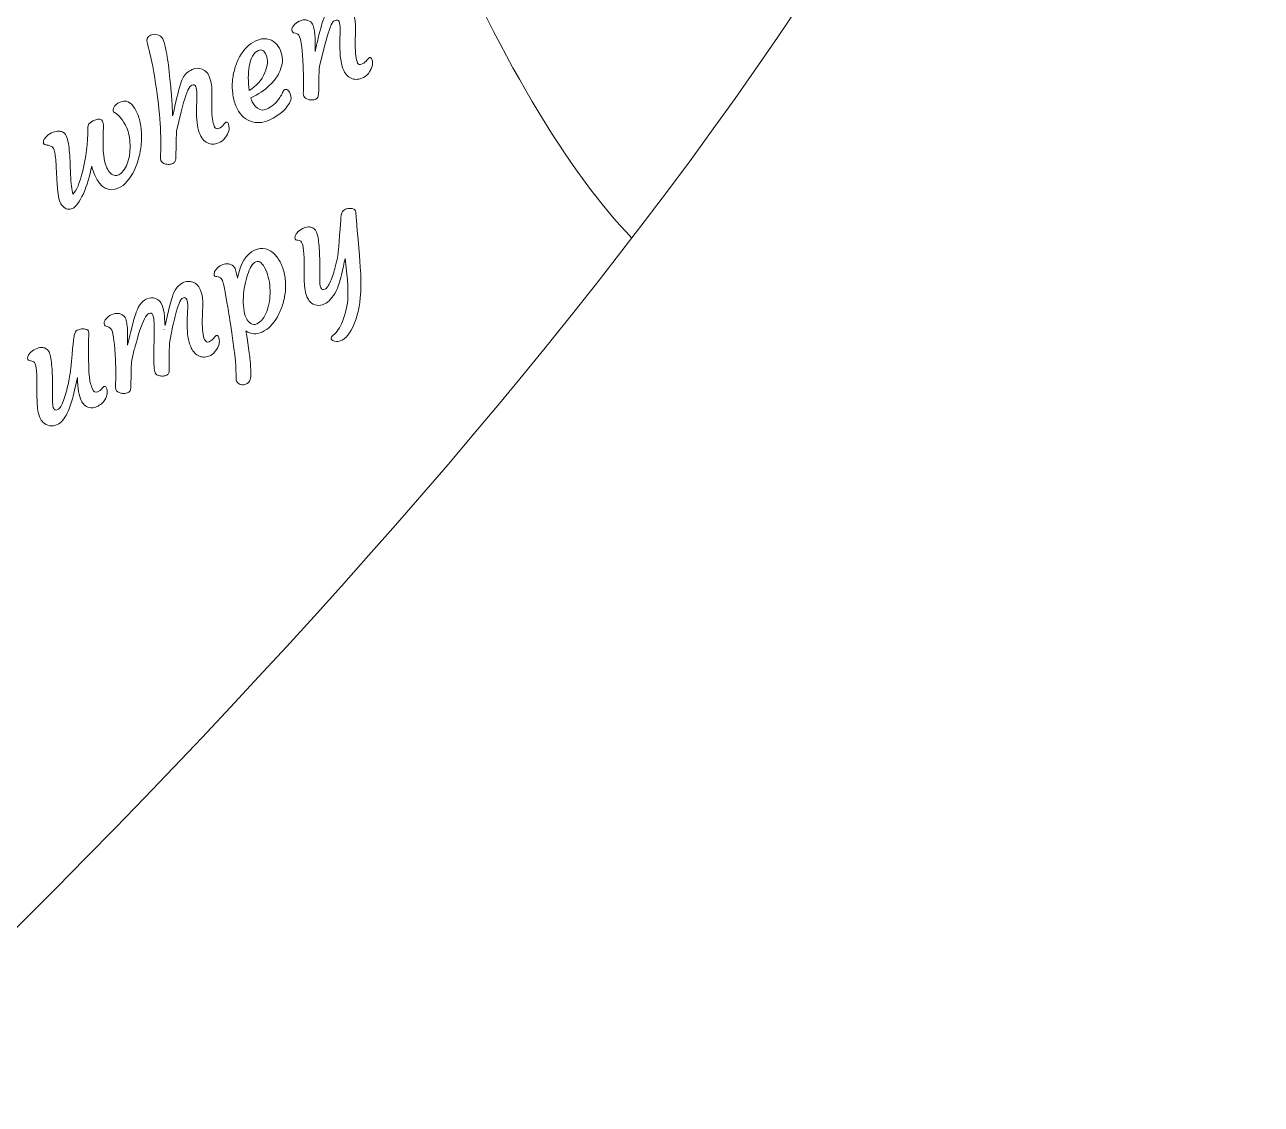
# Model space of a CAD drawing. Header units: inches. Extents: x -160 to 752, y 28 to 782.
# Drawn here: x 593.1 to 751.5, y 253.3 to 391.7 of the extents above; entities that cross this region are included whole.
import ezdxf

# ---------------------------------------------------------------- set-up
doc = ezdxf.new("R2010")
doc.units = ezdxf.units.IN
doc.header["$MEASUREMENT"] = 0
doc.layers.add('_U+0421_U+043B_U+043E_U+0439 1', color=7, linetype='Continuous')

# ---------------------------------------------------------------- blocks, each defined once
blk = doc.blocks.new('block 2')
at = {"layer": '_U+0421_U+043B_U+043E_U+0439 1', "color": 12, "lineweight": 9, "true_color": 0xe30513}
for points, knots in [([(305.09, 27.81), (184.24, 132.09), (55.29, 227.61), (-54.65, 344.61), (-130.38, 432.04), (-160.47, 554.53), (-106.38, 659.79), (-61.65, 746.82), (0.67, 769.94), (55.4, 761.15), (152.47, 745.58), (244.36, 626.03), (305, 559.17), (383.27, 640.56), (469.58, 781.89), (597.36, 753.44), (657.3, 740.1), (700.3, 699.79), (723.45, 645.65), (746.6, 591.54), (751.52, 539.49), (735.49, 482.62), (690.02, 321.27), (429.51, 136.47), (305.09, 27.81), (305.09, 27.81), (305.09, 27.81), (305.09, 27.81)], [0, 0, 0, 0, 1, 1, 1, 2, 2, 2, 3, 3, 3, 4, 4, 4, 5, 5, 5, 6, 6, 6, 7, 7, 7, 8, 8, 8, 9, 9, 9, 9]), ([(670.88, 364.34), (655.01, 380.54), (632.57, 427.43), (627.62, 477.67), (622.67, 527.9), (621.34, 580.31), (602.67, 628.66), (589.88, 661.76), (568.4, 688.48), (543.29, 712.94), (541.66, 711.85), (541.26, 708.78), (541.34, 708.11), (541.8, 704.21), (541.67, 700.71), (541.67, 697.3), (541.49, 692.71), (539.04, 688.35), (534.61, 686.78), (530.95, 685.48), (528.52, 686.5), (527.18, 688.24), (524.79, 691.33), (526.96, 699.99), (527.97, 703.86), (522.78, 702.35), (514.64, 698.89), (511.71, 703.18), (510.34, 705.19), (510.19, 707.53), (510.99, 709.72), (511.79, 711.92), (513.07, 713.55), (515.07, 714.76), (519.19, 717.24), (526.43, 717.48), (531.32, 717.21), (532.9, 717.12), (535.12, 718.53), (535.98, 719.89), (526.65, 728.66), (516.26, 737.13), (506.63, 745.69)], [0, 0, 0, 0, 1, 1, 1, 2, 2, 2, 3, 3, 3, 4, 4, 4, 5, 5, 5, 6, 6, 6, 7, 7, 7, 8, 8, 8, 9, 9, 9, 10, 10, 10, 11, 11, 11, 12, 12, 12, 13, 13, 13, 14, 14, 14, 14]), ([(734.6, 615.17), (715.07, 606.43), (695.54, 597.69), (677.91, 587.38), (678.45, 585.5), (680.71, 584.45), (681.37, 584.32), (685.22, 583.56), (688.52, 582.36), (691.76, 581.32), (696.07, 579.73), (699.46, 576.06), (699.6, 571.37), (699.72, 567.49), (698, 565.49), (695.93, 564.74), (692.26, 563.42), (684.68, 568.14), (681.31, 570.29), (681.15, 564.89), (681.95, 556.08), (676.96, 554.61), (674.63, 553.93), (672.36, 554.5), (670.52, 555.94), (668.67, 557.37), (667.5, 559.08), (666.97, 561.37), (665.87, 566.05), (667.87, 573.01), (669.63, 577.58), (670.2, 579.05), (670.01, 580.87), (668.99, 582.1), (655.04, 573.1), (642.52, 562.61), (632.67, 550.23), (610.05, 521.8), (601.03, 481.69), (582.53, 450.13), (581.07, 450.78), (580.09, 452.32), (579.94, 453.89), (579.48, 458.76), (578.17, 465.89), (575.1, 469.59), (573.61, 471.4), (571.79, 472.41), (569.51, 472.87), (567.22, 473.34), (564.93, 472.84), (563.15, 471.19), (559.34, 467.65), (563.97, 460.12), (566.24, 455.22), (562.27, 455.64), (553.38, 456.48), (550.68, 453.66), (549.16, 452.08), (548.51, 449.52), (550.34, 446.1), (552.56, 441.96), (557.24, 440.18), (561.8, 440.68), (565.17, 441.19), (568.65, 441.59), (572.44, 442.63), (573.09, 442.81), (575.4, 442.79), (576.72, 441.35), (555.97, 411.27), (524.71, 390.15), (493.44, 369.02)], [0, 0, 0, 0, 1, 1, 1, 2, 2, 2, 3, 3, 3, 4, 4, 4, 5, 5, 5, 6, 6, 6, 7, 7, 7, 8, 8, 8, 9, 9, 9, 10, 10, 10, 11, 11, 11, 12, 12, 12, 13, 13, 13, 14, 14, 14, 15, 15, 15, 16, 16, 16, 17, 17, 17, 18, 18, 18, 19, 19, 19, 20, 20, 20, 21, 21, 21, 22, 22, 22, 23, 23, 23, 24, 24, 24, 24])]:
    blk.add_open_spline(points, degree=3, knots=knots, dxfattribs=at)
at = {"layer": '_U+0421_U+043B_U+043E_U+0439 1', "lineweight": 0}
for points, knots in [([(632.75, 392.17), (632.57, 392.09), (632.4, 391.8), (632.22, 391.31), (632.05, 390.82), (631.9, 390.37), (631.78, 389.98), (631.78, 389.98), (631.45, 388.76), (631.45, 388.76), (631.45, 388.76), (630.84, 386.3), (630.84, 386.3), (630.79, 385.51), (630.77, 384.87), (630.77, 384.36), (630.77, 384.36), (630.75, 383.14), (630.75, 383.14), (630.74, 382.83), (630.72, 382.61), (630.67, 382.47), (630.63, 382.33), (630.53, 382.22), (630.38, 382.15), (630.22, 382.08), (630.07, 382.04), (629.9, 382.04), (629.73, 382.02), (629.57, 382.04), (629.43, 382.08), (629.13, 382.17), (628.93, 382.32), (628.83, 382.54), (628.79, 382.63), (628.77, 382.82), (628.79, 383.14), (628.79, 383.14), (628.8, 383.99), (628.8, 383.99), (628.81, 384.25), (628.81, 384.57), (628.81, 384.95), (628.81, 384.95), (628.76, 386.36), (628.76, 386.36), (628.67, 388.38), (628.51, 389.64), (628.29, 390.14), (628.17, 390.41), (627.99, 390.56), (627.76, 390.61), (627.76, 390.61), (627.53, 390.65), (627.53, 390.65), (627.45, 390.67), (627.39, 390.72), (627.35, 390.83), (627.3, 390.93), (627.3, 391.04), (627.33, 391.17), (627.37, 391.3), (627.44, 391.42), (627.53, 391.55), (627.73, 391.8), (627.97, 391.99), (628.23, 392.11), (628.49, 392.23), (628.71, 392.29), (628.88, 392.3), (629.05, 392.3), (629.21, 392.28), (629.35, 392.23), (629.65, 392.12), (629.86, 391.96), (629.96, 391.74), (630.06, 391.52), (630.13, 391.28), (630.18, 391.04), (630.22, 390.79), (630.25, 390.53), (630.27, 390.26), (630.29, 390), (630.3, 389.73), (630.31, 389.47), (630.32, 389.21), (630.32, 388.98), (630.32, 388.79), (630.32, 388.79), (630.31, 388.33), (630.31, 388.33), (630.31, 388.22), (630.31, 388.19), (630.32, 388.23), (630.56, 389.41), (630.72, 390.18), (630.81, 390.52), (630.81, 390.52), (631.09, 391.53), (631.09, 391.53), (631.3, 392.25), (631.49, 392.75), (631.67, 393.03), (632.03, 393.62), (632.36, 393.97), (632.66, 394.1), (632.95, 394.24), (633.22, 394.31), (633.45, 394.33), (633.69, 394.35), (633.91, 394.32), (634.13, 394.25), (634.58, 394.09), (634.91, 393.79), (635.12, 393.33), (635.32, 392.88), (635.43, 392.35), (635.45, 391.76), (635.46, 391.17), (635.47, 390.68), (635.45, 390.3), (635.44, 389.92), (635.43, 389.54), (635.44, 389.16), (635.44, 388), (635.54, 387.2), (635.74, 386.76), (635.83, 386.56), (636.03, 386.53), (636.34, 386.67), (636.59, 386.78), (636.79, 386.93), (636.94, 387.13), (637.09, 387.32), (637.2, 387.43), (637.25, 387.46), (637.37, 387.51), (637.46, 387.48), (637.52, 387.36), (637.75, 386.84), (637.68, 386.29), (637.31, 385.71), (637.06, 385.31), (636.79, 385.05), (636.5, 384.91), (636.2, 384.78), (635.94, 384.7), (635.72, 384.68), (635.5, 384.65), (635.28, 384.68), (635.07, 384.75), (634.59, 384.9), (634.22, 385.25), (633.97, 385.8), (633.67, 386.47), (633.5, 387.41), (633.47, 388.61), (633.47, 389.44), (633.47, 390), (633.49, 390.32), (633.49, 390.32), (633.5, 391.07), (633.5, 391.07), (633.51, 391.52), (633.47, 391.85), (633.37, 392.07), (633.28, 392.28), (633.07, 392.32), (632.75, 392.17), (632.75, 392.17), (632.75, 392.17), (632.75, 392.17)], [0, 0, 0, 0, 1, 1, 1, 2, 2, 2, 3, 3, 3, 4, 4, 4, 5, 5, 5, 6, 6, 6, 7, 7, 7, 8, 8, 8, 9, 9, 9, 10, 10, 10, 11, 11, 11, 12, 12, 12, 13, 13, 13, 14, 14, 14, 15, 15, 15, 16, 16, 16, 17, 17, 17, 18, 18, 18, 19, 19, 19, 20, 20, 20, 21, 21, 21, 22, 22, 22, 23, 23, 23, 24, 24, 24, 25, 25, 25, 26, 26, 26, 27, 27, 27, 28, 28, 28, 29, 29, 29, 30, 30, 30, 31, 31, 31, 32, 32, 32, 33, 33, 33, 34, 34, 34, 35, 35, 35, 36, 36, 36, 37, 37, 37, 38, 38, 38, 39, 39, 39, 40, 40, 40, 41, 41, 41, 42, 42, 42, 43, 43, 43, 44, 44, 44, 45, 45, 45, 46, 46, 46, 47, 47, 47, 48, 48, 48, 49, 49, 49, 50, 50, 50, 51, 51, 51, 52, 52, 52, 53, 53, 53, 54, 54, 54, 55, 55, 55, 56, 56, 56, 57, 57, 57, 57]), ([(614.49, 383.94), (614.17, 383.79), (613.82, 383.05), (613.44, 381.7), (613.44, 381.7), (613.12, 380.49), (613.12, 380.49), (613.12, 380.49), (612.54, 378.05), (612.54, 378.05), (612.5, 377.26), (612.47, 376.61), (612.47, 376.1), (612.47, 376.1), (612.46, 374.88), (612.46, 374.88), (612.45, 374.58), (612.42, 374.36), (612.38, 374.21), (612.33, 374.07), (612.23, 373.97), (612.08, 373.9), (611.93, 373.83), (611.77, 373.79), (611.6, 373.78), (611.43, 373.77), (611.28, 373.79), (611.13, 373.82), (610.83, 373.91), (610.63, 374.06), (610.53, 374.28), (610.49, 374.37), (610.48, 374.57), (610.48, 374.88), (610.48, 374.88), (610.51, 375.74), (610.51, 375.74), (610.59, 378.46), (610.29, 381.73), (609.63, 385.55), (609.39, 386.96), (609.11, 388.2), (608.8, 389.27), (608.64, 389.79), (608.77, 390.14), (609.18, 390.33), (609.45, 390.44), (609.7, 390.48), (609.93, 390.43), (610.38, 390.33), (610.66, 390.14), (610.78, 389.85), (610.89, 389.56), (611, 389.22), (611.09, 388.84), (611.18, 388.46), (611.26, 388.03), (611.33, 387.57), (611.41, 387.1), (611.48, 386.61), (611.55, 386.09), (611.7, 384.76), (611.79, 383.79), (611.84, 383.19), (611.97, 381.37), (612.03, 380.3), (612.02, 379.98), (612.06, 380.12), (612.11, 380.31), (612.17, 380.55), (612.6, 382.42), (612.87, 383.54), (613, 383.92), (613.13, 384.3), (613.25, 384.6), (613.36, 384.82), (613.58, 385.31), (613.97, 385.67), (614.53, 385.93), (614.99, 386.13), (615.42, 386.15), (615.84, 385.97), (616.24, 385.79), (616.51, 385.52), (616.67, 385.17), (616.83, 384.82), (616.93, 384.49), (616.98, 384.17), (617.03, 383.86), (617.06, 383.53), (617.07, 383.18), (617.08, 382.84), (617.08, 382.48), (617.07, 382.11), (617.07, 382.11), (617.05, 381), (617.05, 381), (617.06, 379.89), (617.16, 379.12), (617.37, 378.68), (617.51, 378.36), (617.71, 378.26), (617.96, 378.38), (618.2, 378.49), (618.4, 378.64), (618.55, 378.83), (618.7, 379.03), (618.81, 379.14), (618.87, 379.17), (618.99, 379.22), (619.08, 379.19), (619.14, 379.06), (619.37, 378.55), (619.3, 378), (618.94, 377.42), (618.68, 377.02), (618.41, 376.75), (618.11, 376.62), (617.82, 376.49), (617.56, 376.41), (617.34, 376.38), (617.12, 376.35), (616.9, 376.38), (616.69, 376.45), (616.2, 376.6), (615.83, 376.99), (615.55, 377.59), (615.26, 378.25), (615.1, 379.17), (615.08, 380.35), (615.08, 380.35), (615.12, 382.77), (615.12, 382.77), (615.13, 383.23), (615.09, 383.56), (614.99, 383.77), (614.89, 383.99), (614.73, 384.04), (614.49, 383.94), (614.49, 383.94), (614.49, 383.94), (614.49, 383.94)], [0, 0, 0, 0, 1, 1, 1, 2, 2, 2, 3, 3, 3, 4, 4, 4, 5, 5, 5, 6, 6, 6, 7, 7, 7, 8, 8, 8, 9, 9, 9, 10, 10, 10, 11, 11, 11, 12, 12, 12, 13, 13, 13, 14, 14, 14, 15, 15, 15, 16, 16, 16, 17, 17, 17, 18, 18, 18, 19, 19, 19, 20, 20, 20, 21, 21, 21, 22, 22, 22, 23, 23, 23, 24, 24, 24, 25, 25, 25, 26, 26, 26, 27, 27, 27, 28, 28, 28, 29, 29, 29, 30, 30, 30, 31, 31, 31, 32, 32, 32, 33, 33, 33, 34, 34, 34, 35, 35, 35, 36, 36, 36, 37, 37, 37, 38, 38, 38, 39, 39, 39, 40, 40, 40, 41, 41, 41, 42, 42, 42, 43, 43, 43, 44, 44, 44, 45, 45, 45, 46, 46, 46, 47, 47, 47, 47]), ([(620.13, 381.29), (619.92, 381.8), (619.79, 382.33), (619.73, 382.85), (619.66, 383.38), (619.65, 383.91), (619.7, 384.45), (619.75, 384.99), (619.85, 385.53), (620.01, 386.06), (620.16, 386.59), (620.36, 387.09), (620.62, 387.56), (621.16, 388.55), (621.86, 389.23), (622.71, 389.62), (623.7, 390.06), (624.54, 389.95), (625.24, 389.29), (625.48, 389.06), (625.68, 388.76), (625.85, 388.38), (626.01, 387.99), (626.1, 387.61), (626.11, 387.22), (626.11, 386.84), (626.05, 386.46), (625.92, 386.09), (625.8, 385.71), (625.61, 385.35), (625.37, 384.98), (625.12, 384.62), (624.83, 384.28), (624.5, 383.95), (623.81, 383.29), (623, 382.74), (622.06, 382.31), (622.07, 382.22), (622.11, 382.09), (622.18, 381.92), (622.25, 381.76), (622.35, 381.59), (622.48, 381.41), (622.61, 381.23), (622.76, 381.08), (622.93, 380.97), (623.3, 380.71), (623.67, 380.67), (624.07, 380.85), (624.74, 381.15), (625.3, 381.65), (625.76, 382.33), (625.93, 382.56), (626.05, 382.78), (626.13, 382.99), (626.21, 383.2), (626.3, 383.32), (626.4, 383.37), (626.51, 383.42), (626.63, 383.4), (626.76, 383.31), (626.89, 383.22), (627, 383.09), (627.07, 382.94), (627.21, 382.63), (627.24, 382.33), (627.17, 382.02), (626.77, 380.96), (625.85, 380.11), (624.4, 379.46), (623.55, 379.07), (622.75, 379.02), (622.01, 379.3), (621.17, 379.61), (620.54, 380.28), (620.13, 381.29), (620.13, 381.29), (620.13, 381.29), (620.13, 381.29)], [0, 0, 0, 0, 1, 1, 1, 2, 2, 2, 3, 3, 3, 4, 4, 4, 5, 5, 5, 6, 6, 6, 7, 7, 7, 8, 8, 8, 9, 9, 9, 10, 10, 10, 11, 11, 11, 12, 12, 12, 13, 13, 13, 14, 14, 14, 15, 15, 15, 16, 16, 16, 17, 17, 17, 18, 18, 18, 19, 19, 19, 20, 20, 20, 21, 21, 21, 22, 22, 22, 23, 23, 23, 24, 24, 24, 25, 25, 25, 26, 26, 26, 26]), ([(623.04, 388.38), (622.43, 388.1), (622.03, 387.42), (621.84, 386.33), (621.69, 385.4), (621.7, 384.37), (621.85, 383.26), (622.77, 383.8), (623.44, 384.56), (623.85, 385.54), (624.23, 386.47), (624.28, 387.21), (624.02, 387.79), (623.76, 388.36), (623.44, 388.56), (623.04, 388.38), (623.04, 388.38), (623.04, 388.38), (623.04, 388.38)], [0, 0, 0, 0, 1, 1, 1, 2, 2, 2, 3, 3, 3, 4, 4, 4, 5, 5, 5, 6, 6, 6, 6]), ([(600.6, 370.02), (600.13, 368.97), (599.67, 368.34), (599.22, 368.13), (598.77, 367.93), (598.35, 368.02), (597.97, 368.41), (597.83, 368.54), (597.73, 368.68), (597.67, 368.82), (597.5, 369.19), (597.39, 369.58), (597.35, 369.99), (597.31, 370.4), (597.28, 370.78), (597.26, 371.14), (597.26, 371.14), (597.13, 373.46), (597.13, 373.46), (597.06, 374.4), (596.99, 375.04), (596.91, 375.39), (596.83, 375.73), (596.73, 375.95), (596.59, 376.02), (596.46, 376.1), (596.32, 376.15), (596.18, 376.19), (596.03, 376.23), (595.9, 376.26), (595.77, 376.28), (595.64, 376.3), (595.56, 376.36), (595.51, 376.47), (595.47, 376.57), (595.46, 376.68), (595.51, 376.82), (595.55, 376.94), (595.63, 377.08), (595.73, 377.21), (595.95, 377.47), (596.21, 377.66), (596.51, 377.8), (596.81, 377.93), (597.06, 378.01), (597.25, 378.03), (597.45, 378.04), (597.62, 378.03), (597.78, 377.98), (598.08, 377.89), (598.29, 377.71), (598.41, 377.44), (598.53, 377.17), (598.62, 376.85), (598.68, 376.47), (598.75, 376.09), (598.79, 375.69), (598.83, 375.25), (598.86, 374.81), (598.89, 374.35), (598.9, 373.87), (598.9, 373.87), (598.96, 372.46), (598.96, 372.46), (599.02, 371.32), (599.12, 370.49), (599.26, 369.97), (599.72, 370.41), (600.14, 371.4), (600.52, 372.95), (600.93, 374.65), (601.15, 376.47), (601.18, 378.42), (601.17, 378.66), (601.22, 378.84), (601.32, 378.96), (601.49, 379.15), (601.73, 379.31), (602.05, 379.44), (602.57, 379.65), (602.9, 379.61), (603.05, 379.33), (603.14, 379.15), (603.18, 378.93), (603.18, 378.67), (603.16, 378.4), (603.16, 378.18), (603.15, 378), (603.15, 378), (603.13, 377.16), (603.13, 377.16), (603.07, 375.48), (603.23, 374.21), (603.62, 373.35), (603.89, 372.76), (604.24, 372.42), (604.66, 372.35), (604.78, 372.32), (604.94, 372.35), (605.13, 372.44), (605.32, 372.52), (605.52, 372.69), (605.72, 372.94), (605.92, 373.2), (606.08, 373.5), (606.21, 373.84), (606.34, 374.19), (606.44, 374.57), (606.5, 374.97), (606.57, 375.38), (606.59, 375.8), (606.58, 376.23), (606.56, 377.13), (606.41, 377.87), (606.15, 378.46), (605.7, 379.46), (605.18, 380.11), (604.58, 380.42), (604.39, 380.51), (604.35, 380.71), (604.46, 381), (604.58, 381.31), (604.86, 381.57), (605.32, 381.77), (605.88, 382.03), (606.41, 381.89), (606.9, 381.35), (607.08, 381.14), (607.28, 380.81), (607.5, 380.33), (607.71, 379.86), (607.87, 379.29), (607.96, 378.63), (608.06, 377.97), (608.08, 377.31), (608.04, 376.65), (607.99, 375.98), (607.89, 375.33), (607.72, 374.7), (607.56, 374.07), (607.35, 373.49), (607.09, 372.96), (606.54, 371.84), (605.89, 371.1), (605.13, 370.76), (603.84, 370.18), (602.82, 370.72), (602.07, 372.39), (601.9, 372.77), (601.76, 373.16), (601.67, 373.56), (601.43, 372.25), (601.08, 371.08), (600.6, 370.02), (600.6, 370.02), (600.6, 370.02), (600.6, 370.02)], [0, 0, 0, 0, 1, 1, 1, 2, 2, 2, 3, 3, 3, 4, 4, 4, 5, 5, 5, 6, 6, 6, 7, 7, 7, 8, 8, 8, 9, 9, 9, 10, 10, 10, 11, 11, 11, 12, 12, 12, 13, 13, 13, 14, 14, 14, 15, 15, 15, 16, 16, 16, 17, 17, 17, 18, 18, 18, 19, 19, 19, 20, 20, 20, 21, 21, 21, 22, 22, 22, 23, 23, 23, 24, 24, 24, 25, 25, 25, 26, 26, 26, 27, 27, 27, 28, 28, 28, 29, 29, 29, 30, 30, 30, 31, 31, 31, 32, 32, 32, 33, 33, 33, 34, 34, 34, 35, 35, 35, 36, 36, 36, 37, 37, 37, 38, 38, 38, 39, 39, 39, 40, 40, 40, 41, 41, 41, 42, 42, 42, 43, 43, 43, 44, 44, 44, 45, 45, 45, 46, 46, 46, 47, 47, 47, 48, 48, 48, 49, 49, 49, 50, 50, 50, 51, 51, 51, 52, 52, 52, 52]), ([(629.65, 356.17), (629.5, 356.34), (629.37, 356.54), (629.25, 356.78), (629.14, 357.03), (629.06, 357.32), (629.01, 357.67), (628.96, 358.01), (628.92, 358.37), (628.9, 358.77), (628.89, 359.16), (628.88, 359.56), (628.88, 359.98), (628.88, 359.98), (628.88, 361.23), (628.88, 361.23), (628.88, 362.84), (628.74, 363.74), (628.47, 363.92), (628.35, 363.99), (628.17, 364.04), (627.93, 364.07), (627.85, 364.08), (627.78, 364.13), (627.73, 364.23), (627.69, 364.34), (627.69, 364.45), (627.73, 364.58), (627.77, 364.71), (627.84, 364.84), (627.95, 364.97), (628.17, 365.23), (628.42, 365.43), (628.71, 365.55), (628.99, 365.68), (629.22, 365.75), (629.39, 365.76), (629.57, 365.76), (629.73, 365.74), (629.86, 365.69), (630.14, 365.58), (630.33, 365.42), (630.43, 365.18), (630.54, 364.95), (630.62, 364.67), (630.67, 364.36), (630.72, 364.03), (630.77, 363.68), (630.8, 363.29), (630.83, 362.9), (630.85, 362.49), (630.87, 362.06), (630.89, 360.95), (630.9, 360.21), (630.9, 359.84), (630.9, 359.84), (630.88, 359.03), (630.88, 359.03), (630.88, 358.55), (630.91, 358.22), (630.99, 358.06), (631.06, 357.9), (631.14, 357.8), (631.22, 357.76), (631.3, 357.71), (631.41, 357.72), (631.55, 357.78), (631.68, 357.84), (631.81, 357.97), (631.93, 358.14), (632.05, 358.32), (632.16, 358.54), (632.27, 358.8), (632.39, 359.06), (632.5, 359.35), (632.6, 359.67), (632.7, 359.99), (632.79, 360.32), (632.88, 360.66), (633.11, 361.53), (633.24, 362.25), (633.29, 362.82), (633.49, 365.69), (633.62, 367.19), (633.64, 367.33), (633.72, 367.67), (633.86, 367.88), (634.05, 367.97), (634.25, 368.06), (634.43, 368.11), (634.59, 368.13), (634.75, 368.15), (634.91, 368.15), (635.05, 368.11), (635.36, 368.05), (635.51, 367.89), (635.52, 367.65), (635.52, 367.4), (635.54, 367.06), (635.58, 366.64), (635.92, 362.95), (636.1, 360.64), (636.13, 359.7), (636.16, 358.77), (636.16, 358.01), (636.13, 357.42), (636.1, 356.83), (636.04, 356.22), (635.93, 355.58), (635.82, 354.95), (635.67, 354.35), (635.48, 353.78), (635.04, 352.5), (634.47, 351.66), (633.75, 351.26), (633.48, 351.11), (633.24, 351.05), (633.02, 351.08), (632.65, 351.12), (632.43, 351.22), (632.36, 351.38), (632.29, 351.53), (632.38, 351.7), (632.61, 351.88), (632.85, 352.06), (633.06, 352.3), (633.26, 352.61), (633.46, 352.92), (633.64, 353.26), (633.79, 353.62), (634.22, 354.69), (634.46, 355.75), (634.5, 356.8), (634.51, 357.72), (634.48, 358.56), (634.4, 359.33), (634.4, 359.33), (634.14, 361.7), (634.14, 361.7), (634.07, 361.42), (633.99, 361.1), (633.91, 360.74), (633.91, 360.74), (633.66, 359.62), (633.66, 359.62), (633.43, 358.69), (633.2, 358), (632.97, 357.54), (632.53, 356.69), (632.04, 356.14), (631.51, 355.89), (630.79, 355.57), (630.17, 355.66), (629.65, 356.17), (629.65, 356.17), (629.65, 356.17), (629.65, 356.17)], [0, 0, 0, 0, 1, 1, 1, 2, 2, 2, 3, 3, 3, 4, 4, 4, 5, 5, 5, 6, 6, 6, 7, 7, 7, 8, 8, 8, 9, 9, 9, 10, 10, 10, 11, 11, 11, 12, 12, 12, 13, 13, 13, 14, 14, 14, 15, 15, 15, 16, 16, 16, 17, 17, 17, 18, 18, 18, 19, 19, 19, 20, 20, 20, 21, 21, 21, 22, 22, 22, 23, 23, 23, 24, 24, 24, 25, 25, 25, 26, 26, 26, 27, 27, 27, 28, 28, 28, 29, 29, 29, 30, 30, 30, 31, 31, 31, 32, 32, 32, 33, 33, 33, 34, 34, 34, 35, 35, 35, 36, 36, 36, 37, 37, 37, 38, 38, 38, 39, 39, 39, 40, 40, 40, 41, 41, 41, 42, 42, 42, 43, 43, 43, 44, 44, 44, 45, 45, 45, 46, 46, 46, 47, 47, 47, 48, 48, 48, 49, 49, 49, 50, 50, 50, 51, 51, 51, 52, 52, 52, 52]), ([(621.43, 352.44), (621.46, 352.35), (621.54, 351.84), (621.68, 350.9), (621.81, 349.97), (621.9, 349.22), (621.96, 348.66), (622.09, 347.4), (622.09, 346.59), (621.97, 346.22), (621.88, 345.92), (621.69, 345.71), (621.42, 345.59), (621.09, 345.44), (620.77, 345.49), (620.44, 345.73), (620.35, 345.81), (620.28, 345.9), (620.23, 346.01), (620.18, 346.12), (620.15, 346.41), (620.16, 346.86), (620.18, 348.02), (619.94, 350.18), (619.44, 353.33), (619.25, 354.59), (619.11, 355.43), (619.03, 355.88), (619.03, 355.88), (618.82, 357.09), (618.82, 357.09), (618.67, 357.89), (618.56, 358.42), (618.47, 358.7), (618.39, 358.97), (618.29, 359.14), (618.18, 359.22), (618.06, 359.3), (617.96, 359.35), (617.85, 359.37), (617.74, 359.39), (617.65, 359.4), (617.56, 359.41), (617.47, 359.42), (617.41, 359.48), (617.37, 359.59), (617.34, 359.7), (617.34, 359.82), (617.38, 359.95), (617.43, 360.08), (617.5, 360.2), (617.6, 360.32), (617.8, 360.56), (618.04, 360.74), (618.3, 360.86), (618.56, 360.98), (618.78, 361.04), (618.97, 361.05), (619.14, 361.05), (619.31, 361.02), (619.46, 360.95), (619.77, 360.82), (619.96, 360.64), (620.03, 360.42), (620.18, 359.95), (620.29, 359.54), (620.36, 359.19), (620.72, 361.09), (621.45, 362.28), (622.54, 362.77), (623.53, 363.22), (624.42, 363), (625.22, 362.13), (625.5, 361.83), (625.75, 361.41), (625.99, 360.9), (626.22, 360.38), (626.37, 359.83), (626.45, 359.24), (626.53, 358.65), (626.54, 358.07), (626.48, 357.48), (626.42, 356.9), (626.31, 356.33), (626.13, 355.78), (625.95, 355.23), (625.73, 354.72), (625.47, 354.25), (624.91, 353.28), (624.25, 352.62), (623.51, 352.29), (622.77, 351.95), (622.08, 352), (621.43, 352.44), (621.43, 352.44), (621.43, 352.44), (621.43, 352.44)], [0, 0, 0, 0, 1, 1, 1, 2, 2, 2, 3, 3, 3, 4, 4, 4, 5, 5, 5, 6, 6, 6, 7, 7, 7, 8, 8, 8, 9, 9, 9, 10, 10, 10, 11, 11, 11, 12, 12, 12, 13, 13, 13, 14, 14, 14, 15, 15, 15, 16, 16, 16, 17, 17, 17, 18, 18, 18, 19, 19, 19, 20, 20, 20, 21, 21, 21, 22, 22, 22, 23, 23, 23, 24, 24, 24, 25, 25, 25, 26, 26, 26, 27, 27, 27, 28, 28, 28, 29, 29, 29, 30, 30, 30, 31, 31, 31, 32, 32, 32, 32]), ([(621.1, 356.76), (621.08, 356.25), (621.09, 355.77), (621.14, 355.3), (621.19, 354.84), (621.29, 354.44), (621.45, 354.1), (621.6, 353.77), (621.8, 353.53), (622.04, 353.37), (622.28, 353.22), (622.55, 353.21), (622.83, 353.34), (623.11, 353.47), (623.36, 353.67), (623.57, 353.95), (623.79, 354.23), (623.96, 354.56), (624.11, 354.94), (624.25, 355.32), (624.36, 355.74), (624.43, 356.19), (624.5, 356.64), (624.53, 357.1), (624.53, 357.57), (624.5, 358.59), (624.32, 359.49), (623.97, 360.26), (623.78, 360.68), (623.58, 360.98), (623.37, 361.16), (623.15, 361.34), (622.93, 361.38), (622.7, 361.28), (622.47, 361.18), (622.28, 360.98), (622.11, 360.69), (621.94, 360.4), (621.78, 360.05), (621.64, 359.63), (621.5, 359.22), (621.38, 358.76), (621.29, 358.26), (621.19, 357.76), (621.13, 357.26), (621.1, 356.76), (621.1, 356.76), (621.1, 356.76), (621.1, 356.76)], [0, 0, 0, 0, 1, 1, 1, 2, 2, 2, 3, 3, 3, 4, 4, 4, 5, 5, 5, 6, 6, 6, 7, 7, 7, 8, 8, 8, 9, 9, 9, 10, 10, 10, 11, 11, 11, 12, 12, 12, 13, 13, 13, 14, 14, 14, 15, 15, 15, 16, 16, 16, 16]), ([(608.98, 354.68), (608.65, 354.53), (608.25, 353.77), (607.8, 352.39), (607.48, 351.33), (607.25, 350.54), (607.12, 350.03), (607.12, 350.03), (606.79, 348.68), (606.79, 348.68), (606.74, 347.89), (606.71, 347.25), (606.71, 346.74), (606.71, 346.74), (606.7, 345.52), (606.7, 345.52), (606.69, 345.21), (606.66, 344.99), (606.62, 344.85), (606.57, 344.71), (606.48, 344.6), (606.32, 344.53), (606.17, 344.46), (606.01, 344.42), (605.84, 344.42), (605.68, 344.4), (605.52, 344.42), (605.38, 344.46), (605.07, 344.55), (604.87, 344.7), (604.77, 344.92), (604.73, 345.01), (604.72, 345.2), (604.73, 345.52), (604.73, 345.52), (604.75, 346.37), (604.75, 346.37), (604.76, 346.63), (604.76, 346.95), (604.75, 347.33), (604.75, 347.33), (604.7, 348.74), (604.7, 348.74), (604.61, 350.76), (604.46, 352.02), (604.23, 352.52), (604.11, 352.79), (603.93, 352.94), (603.7, 352.99), (603.7, 352.99), (603.47, 353.03), (603.47, 353.03), (603.4, 353.05), (603.34, 353.1), (603.29, 353.21), (603.25, 353.31), (603.24, 353.42), (603.28, 353.55), (603.32, 353.68), (603.38, 353.8), (603.48, 353.93), (603.68, 354.18), (603.91, 354.37), (604.17, 354.49), (604.44, 354.61), (604.66, 354.67), (604.83, 354.68), (605.01, 354.69), (605.18, 354.67), (605.33, 354.62), (605.64, 354.52), (605.85, 354.36), (605.95, 354.14), (606.05, 353.92), (606.12, 353.68), (606.16, 353.43), (606.2, 353.19), (606.23, 352.93), (606.25, 352.66), (606.26, 352.39), (606.27, 352.13), (606.27, 351.87), (606.26, 351.27), (606.26, 350.89), (606.25, 350.76), (606.25, 350.62), (606.25, 350.57), (606.26, 350.61), (606.7, 352.46), (606.97, 353.56), (607.08, 353.91), (607.29, 354.62), (607.48, 355.13), (607.64, 355.43), (607.94, 355.98), (608.3, 356.35), (608.71, 356.53), (609.12, 356.72), (609.5, 356.74), (609.86, 356.59), (610.22, 356.45), (610.49, 356.17), (610.68, 355.75), (610.84, 355.38), (610.94, 354.91), (610.98, 354.34), (611.02, 353.76), (611.05, 353.36), (611.07, 353.14), (611.07, 353.14), (611.59, 355.4), (611.59, 355.4), (611.59, 355.4), (611.92, 356.57), (611.92, 356.57), (612.13, 357.24), (612.36, 357.73), (612.62, 358.03), (612.88, 358.32), (613.11, 358.52), (613.31, 358.61), (613.52, 358.7), (613.74, 358.76), (613.97, 358.77), (614.2, 358.79), (614.42, 358.76), (614.63, 358.68), (615.05, 358.53), (615.37, 358.22), (615.58, 357.75), (615.78, 357.3), (615.89, 356.79), (615.89, 356.22), (615.9, 355.65), (615.89, 355.18), (615.87, 354.8), (615.85, 354.43), (615.84, 354.06), (615.83, 353.68), (615.83, 352.57), (615.92, 351.79), (616.12, 351.35), (616.27, 351.03), (616.46, 350.93), (616.72, 351.05), (616.96, 351.16), (617.16, 351.31), (617.31, 351.51), (617.46, 351.7), (617.57, 351.81), (617.63, 351.84), (617.75, 351.89), (617.84, 351.86), (617.89, 351.74), (618.13, 351.22), (618.06, 350.67), (617.69, 350.09), (617.44, 349.69), (617.17, 349.43), (616.88, 349.29), (616.59, 349.16), (616.34, 349.09), (616.12, 349.08), (615.91, 349.06), (615.7, 349.1), (615.49, 349.19), (615.01, 349.38), (614.66, 349.73), (614.43, 350.23), (614.21, 350.73), (614.06, 351.22), (614, 351.71), (613.93, 352.18), (613.9, 352.66), (613.9, 353.14), (613.89, 353.61), (613.9, 354.06), (613.93, 354.47), (613.95, 354.88), (613.97, 355.21), (613.97, 355.45), (613.98, 355.94), (613.93, 356.28), (613.85, 356.47), (613.74, 356.69), (613.57, 356.75), (613.34, 356.65), (613.02, 356.51), (612.7, 355.73), (612.35, 354.33), (612.1, 353.25), (611.94, 352.48), (611.86, 352.02), (611.86, 352.02), (611.65, 350.88), (611.65, 350.88), (611.6, 350.09), (611.58, 349.44), (611.6, 348.94), (611.6, 348.94), (611.61, 347.73), (611.61, 347.73), (611.61, 347.43), (611.59, 347.21), (611.56, 347.08), (611.52, 346.94), (611.43, 346.84), (611.29, 346.77), (611.14, 346.71), (610.99, 346.67), (610.83, 346.65), (610.68, 346.64), (610.53, 346.64), (610.4, 346.68), (610.1, 346.74), (609.9, 346.87), (609.82, 347.06), (609.74, 347.24), (609.68, 347.53), (609.66, 347.91), (609.63, 348.3), (609.63, 348.73), (609.63, 349.22), (609.63, 349.22), (609.68, 352.34), (609.68, 352.34), (609.69, 353.5), (609.63, 354.2), (609.51, 354.46), (609.4, 354.71), (609.22, 354.79), (608.98, 354.68), (608.98, 354.68), (608.98, 354.68), (608.98, 354.68)], [0, 0, 0, 0, 1, 1, 1, 2, 2, 2, 3, 3, 3, 4, 4, 4, 5, 5, 5, 6, 6, 6, 7, 7, 7, 8, 8, 8, 9, 9, 9, 10, 10, 10, 11, 11, 11, 12, 12, 12, 13, 13, 13, 14, 14, 14, 15, 15, 15, 16, 16, 16, 17, 17, 17, 18, 18, 18, 19, 19, 19, 20, 20, 20, 21, 21, 21, 22, 22, 22, 23, 23, 23, 24, 24, 24, 25, 25, 25, 26, 26, 26, 27, 27, 27, 28, 28, 28, 29, 29, 29, 30, 30, 30, 31, 31, 31, 32, 32, 32, 33, 33, 33, 34, 34, 34, 35, 35, 35, 36, 36, 36, 37, 37, 37, 38, 38, 38, 39, 39, 39, 40, 40, 40, 41, 41, 41, 42, 42, 42, 43, 43, 43, 44, 44, 44, 45, 45, 45, 46, 46, 46, 47, 47, 47, 48, 48, 48, 49, 49, 49, 50, 50, 50, 51, 51, 51, 52, 52, 52, 53, 53, 53, 54, 54, 54, 55, 55, 55, 56, 56, 56, 57, 57, 57, 58, 58, 58, 59, 59, 59, 60, 60, 60, 61, 61, 61, 62, 62, 62, 63, 63, 63, 64, 64, 64, 65, 65, 65, 66, 66, 66, 67, 67, 67, 68, 68, 68, 69, 69, 69, 70, 70, 70, 71, 71, 71, 72, 72, 72, 73, 73, 73, 74, 74, 74, 75, 75, 75, 76, 76, 76, 77, 77, 77, 78, 78, 78, 78]), ([(603.24, 345.3), (603.37, 345.36), (603.47, 345.33), (603.53, 345.2), (603.76, 344.69), (603.7, 344.16), (603.36, 343.59), (603.12, 343.22), (602.77, 342.93), (602.32, 342.73), (601.95, 342.56), (601.63, 342.52), (601.35, 342.6), (600.86, 342.76), (600.51, 343.06), (600.31, 343.51), (600.05, 344.09), (599.89, 345.07), (599.84, 346.47), (599.49, 344.86), (599.23, 343.78), (599.05, 343.22), (598.87, 342.66), (598.69, 342.21), (598.53, 341.87), (598.16, 341.14), (597.74, 340.66), (597.27, 340.45), (596.56, 340.13), (595.94, 340.22), (595.42, 340.73), (595.26, 340.89), (595.13, 341.09), (595.02, 341.34), (594.91, 341.59), (594.83, 341.88), (594.77, 342.22), (594.72, 342.56), (594.69, 342.93), (594.67, 343.32), (594.66, 343.71), (594.65, 344.12), (594.65, 344.53), (594.65, 344.53), (594.65, 345.79), (594.65, 345.79), (594.65, 347.4), (594.51, 348.29), (594.24, 348.47), (594.12, 348.55), (593.94, 348.6), (593.7, 348.62), (593.61, 348.63), (593.55, 348.69), (593.5, 348.79), (593.45, 348.89), (593.45, 349.01), (593.5, 349.14), (593.54, 349.27), (593.61, 349.4), (593.71, 349.53), (593.93, 349.79), (594.19, 349.98), (594.47, 350.11), (594.76, 350.24), (594.99, 350.31), (595.16, 350.31), (595.34, 350.32), (595.49, 350.3), (595.63, 350.25), (595.9, 350.14), (596.09, 349.97), (596.2, 349.74), (596.3, 349.51), (596.38, 349.23), (596.44, 348.91), (596.49, 348.59), (596.53, 348.24), (596.56, 347.85), (596.59, 347.46), (596.62, 347.05), (596.63, 346.62), (596.66, 345.5), (596.67, 344.76), (596.66, 344.4), (596.66, 344.4), (596.64, 343.58), (596.64, 343.58), (596.64, 343.1), (596.68, 342.78), (596.75, 342.62), (596.83, 342.46), (596.91, 342.35), (596.99, 342.31), (597.07, 342.27), (597.18, 342.28), (597.32, 342.34), (597.45, 342.4), (597.58, 342.54), (597.7, 342.75), (597.82, 342.95), (597.94, 343.21), (598.06, 343.52), (598.18, 343.84), (598.29, 344.18), (598.4, 344.57), (598.5, 344.95), (598.59, 345.35), (598.68, 345.75), (598.85, 346.53), (598.95, 347.15), (598.99, 347.6), (599.24, 350.33), (599.38, 351.76), (599.42, 351.89), (599.49, 352.23), (599.63, 352.44), (599.82, 352.52), (600.01, 352.61), (600.2, 352.67), (600.36, 352.69), (600.52, 352.71), (600.67, 352.71), (600.82, 352.67), (601.14, 352.6), (601.3, 352.46), (601.29, 352.24), (601.21, 348.65), (601.28, 346.46), (601.52, 345.65), (601.61, 345.37), (601.67, 345.19), (601.72, 345.09), (601.91, 344.65), (602.15, 344.49), (602.42, 344.61), (602.66, 344.72), (602.85, 344.86), (602.97, 345.02), (603.09, 345.18), (603.18, 345.28), (603.24, 345.3), (603.24, 345.3), (603.24, 345.3), (603.24, 345.3)], [0, 0, 0, 0, 1, 1, 1, 2, 2, 2, 3, 3, 3, 4, 4, 4, 5, 5, 5, 6, 6, 6, 7, 7, 7, 8, 8, 8, 9, 9, 9, 10, 10, 10, 11, 11, 11, 12, 12, 12, 13, 13, 13, 14, 14, 14, 15, 15, 15, 16, 16, 16, 17, 17, 17, 18, 18, 18, 19, 19, 19, 20, 20, 20, 21, 21, 21, 22, 22, 22, 23, 23, 23, 24, 24, 24, 25, 25, 25, 26, 26, 26, 27, 27, 27, 28, 28, 28, 29, 29, 29, 30, 30, 30, 31, 31, 31, 32, 32, 32, 33, 33, 33, 34, 34, 34, 35, 35, 35, 36, 36, 36, 37, 37, 37, 38, 38, 38, 39, 39, 39, 40, 40, 40, 41, 41, 41, 42, 42, 42, 43, 43, 43, 44, 44, 44, 45, 45, 45, 46, 46, 46, 47, 47, 47, 48, 48, 48, 48]), ([(610.95, 352.62), (610.96, 352.62), (610.96, 352.63), (610.95, 352.63), (610.95, 352.63), (610.96, 352.65), (610.96, 352.65), (610.95, 352.64), (610.95, 352.62), (610.95, 352.62), (610.95, 352.62), (610.95, 352.62), (610.95, 352.62)], [0, 0, 0, 0, 1, 1, 1, 2, 2, 2, 3, 3, 3, 4, 4, 4, 4])]:
    blk.add_open_spline(points, degree=3, knots=knots, dxfattribs=at)

msp = doc.modelspace()

# ---------------------------------------------------------------- block references
at = {"layer": '_U+0421_U+043B_U+043E_U+0439 1'}
msp.add_blockref('block 2', (0, 0), dxfattribs=at)

doc.saveas('drawing.dxf')
